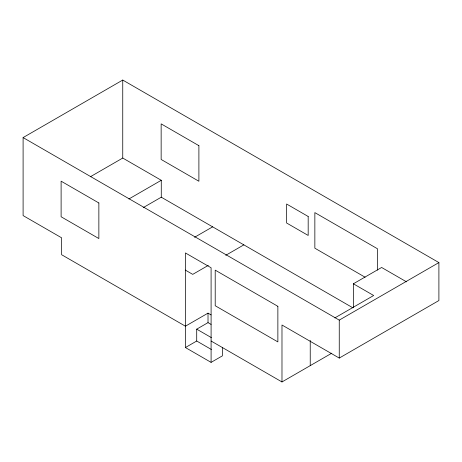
<?xml version="1.0" encoding="UTF-8"?>
<svg xmlns="http://www.w3.org/2000/svg" width="462" height="462" viewBox="0 0 462 462"><rect width="100%" height="100%" fill="white"/><g stroke="black" fill="none" stroke-linecap="round" stroke-linejoin="round"><path stroke-width="0.69" d="M211.07 314.911L208.016 313.144L185.412 326.195L61.625 254.724L61.625 237.82L23.1 215.581L23.1 137.584L122.748 80.053L438.9 262.583L438.9 300.543L339.252 358.073L281.982 325.005L281.982 381.947L331.803 353.182M90.361 176.744L122.748 158.05L161.273 180.29L161.273 197.193L352.951 307.859M128.886 198.989L161.273 180.29M143.208 207.623L161.273 197.193M194.56 237.283L212.636 226.848M208.316 265.373L192.735 274.37L185.245 270.051M225.768 255.301L243.844 244.866M211.388 349.497L196.714 341.02L196.714 329.158L208.016 322.638L211.07 324.399M222.395 347.476L222.395 355.85L211.094 362.375L211.094 267.769L185.412 252.945L185.412 347.545L196.714 341.02M353.378 307.571L353.378 283.784L381.629 267.475L406.531 281.855M334.834 317.92L373.666 295.501L353.378 283.784M23.1 137.584L339.252 320.114L438.9 262.583M365.107 277.217L314.853 248.198L314.853 212.612L377.518 248.793L377.518 270.143M196.714 329.158L211.388 337.635M211.094 341.02L281.982 381.947M185.412 347.545L211.094 362.375M339.252 320.114L339.252 358.073M310.233 340.407L310.233 365.638M208.016 313.144L208.016 322.638M122.748 80.053L122.748 158.05M198.897 145.669L161.146 123.868L161.146 159.459L198.897 181.254L198.897 145.669M308.177 216.47L286.602 204.013L286.602 222.996L308.177 235.447L308.177 216.47M98.862 202.974L61.111 181.179L61.111 216.765L98.862 238.559L98.862 202.974M277.87 306.323L215.205 270.143L215.205 305.734L277.87 341.909L277.87 306.323"/></g></svg>
